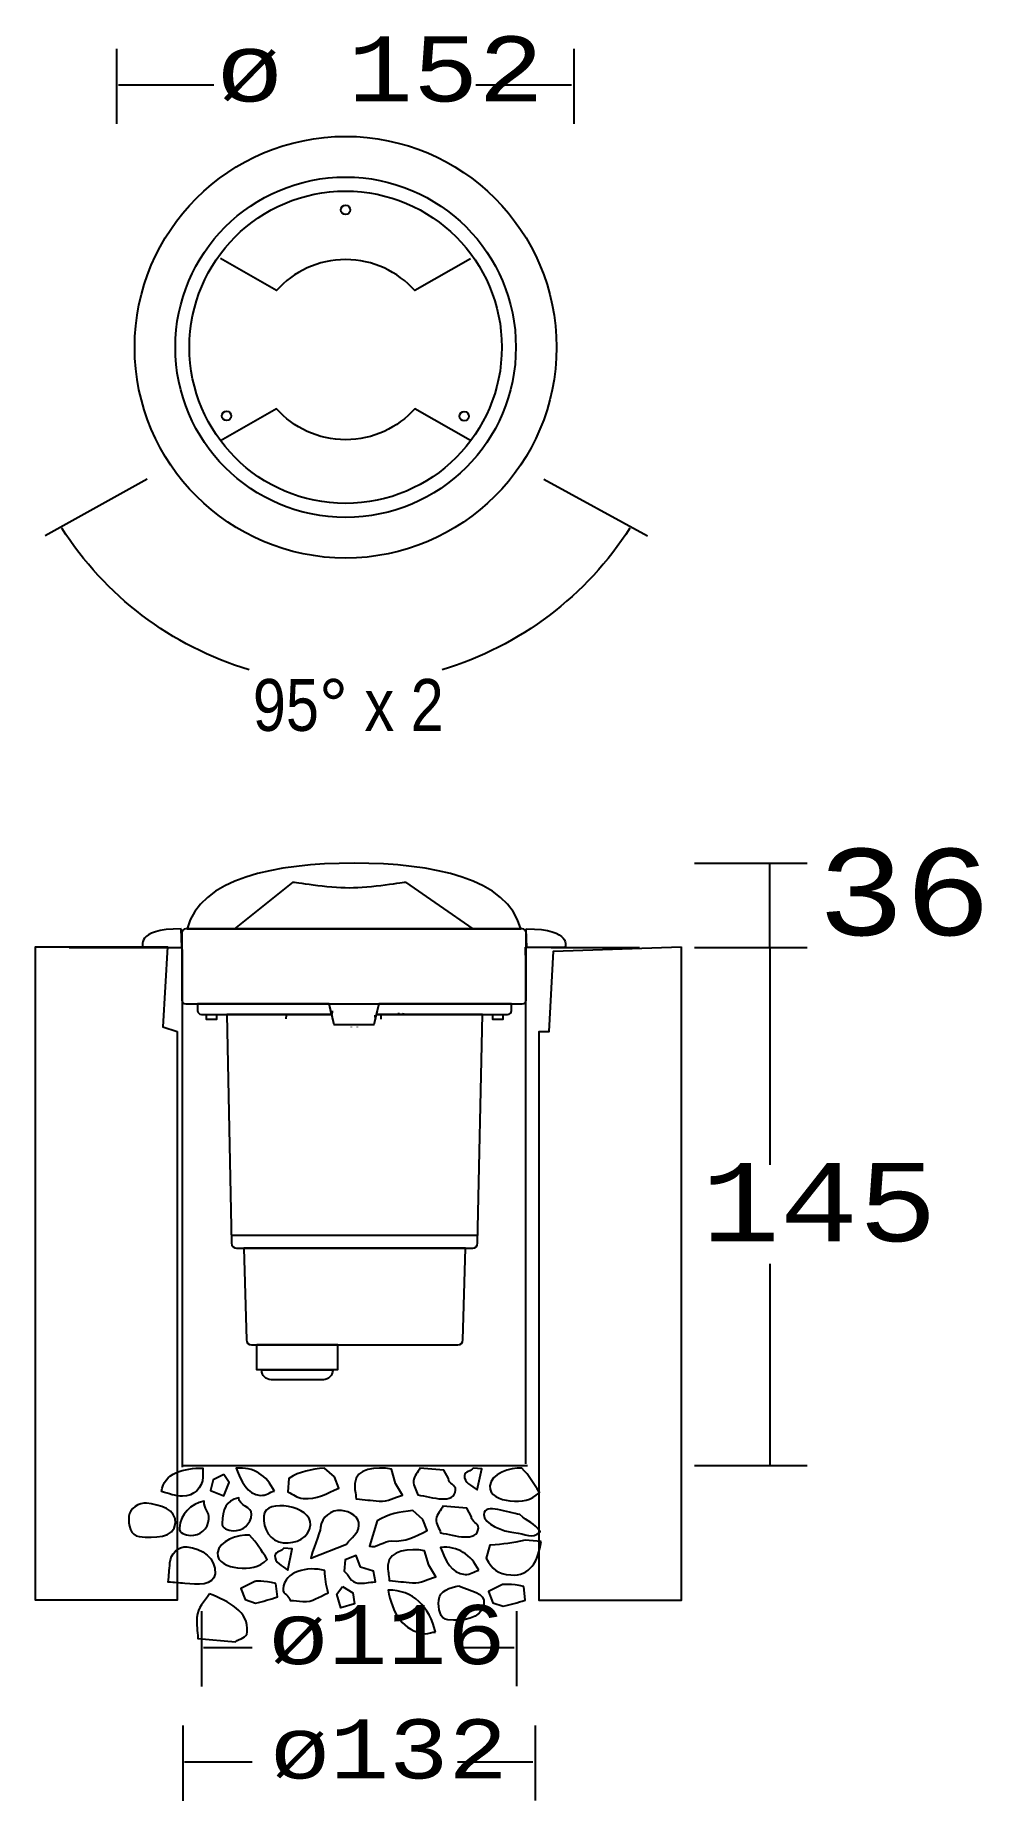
# Model space of a CAD drawing. Extents: x 37 to 162, y 36 to 270.
import ezdxf

# ---------------------------------------------------------------- set-up
doc = ezdxf.new("R2010")
doc.units = 0
doc.layers.add('LIVELLO_1', color=160, linetype='Continuous')
doc.styles.add('STD', font='txt')

# ---------------------------------------------------------------- blocks, each defined once
blk = doc.blocks.new('AI9-BLK5')
at = {"layer": 'LIVELLO_1', "color": 7}
for points in [[(-14.68, 10.47), (-16.09, 9.76), (-16.44, 8.34), (-14.68, 7.63), (-13.97, 9.41)], [(1.01, -4.35), (2.36, -5.18), (2.59, -6.63), (0.77, -7.18), (0.22, -5.35)]]:
    blk.add_lwpolyline(points, close=True, dxfattribs=at)
for points, knots in [([(-22.9, 8.21), (-21.87, 7.9), (-21.2, 7.59), (-20.13, 7.59), (-18.69, 7.59), (-17.46, 8.68), (-17.46, 10.12), (-17.46, 10.58), (-17.51, 10.84), (-17.46, 11.31), (-19.87, 11.31), (-22.69, 10.64), (-22.9, 8.21)], [0, 0, 0, 0, 1, 1, 1, 2, 2, 2, 3, 3, 3, 4, 4, 4, 4]), ([(-8.01, 8.25), (-8.64, 8.13), (-9.13, 7.64), (-9.83, 7.7), (-11.67, 7.86), (-12.41, 9.53), (-13.05, 11.28), (-10.82, 11.52), (-8.98, 10.29), (-8.01, 8.25)], [0, 0, 0, 0, 1, 1, 1, 2, 2, 2, 3, 3, 3, 3]), ([(-0.07, 10.13), (-0.07, 10.13), (0.51, 8.65), (0.51, 8.65), (-1.14, 7.9), (-2.36, 7.12), (-4.21, 7.29), (-5.08, 7.36), (-5.49, 7.84), (-6.25, 8.18), (-6.25, 8.18), (-6.1, 9.94), (-6.1, 9.94), (-4.6, 10.88), (-3.17, 11.11), (-1.38, 11.31), (-1.38, 11.31), (-0.07, 10.13), (-0.07, 10.13)], [0, 0, 0, 0, 1, 1, 1, 2, 2, 2, 3, 3, 3, 4, 4, 4, 5, 5, 5, 6, 6, 6, 6]), ([(8, 9.25), (8, 9.25), (8.93, 7.74), (8.93, 7.74), (7.75, 7.4), (7.08, 6.84), (5.85, 6.95), (4.62, 7.05), (4.01, 7.11), (2.78, 7.22), (2.76, 8.02), (2.54, 8.48), (2.61, 9.28), (2.78, 11.31), (5.45, 11.52), (7.46, 11.17), (7.46, 11.17), (8, 9.25), (8, 9.25)], [0, 0, 0, 0, 1, 1, 1, 2, 2, 2, 3, 3, 3, 4, 4, 4, 5, 5, 5, 6, 6, 6, 6]), ([(14.99, 9.91), (14.93, 9.2), (15.99, 9.11), (15.92, 8.4), (15.76, 6.46), (12.83, 7.43), (10.92, 7.77), (10.8, 8.41), (10.31, 8.9), (10.37, 9.6), (10.43, 10.31), (10.99, 10.7), (11.22, 11.31), (11.22, 11.31), (14.39, 11.03), (14.39, 11.03), (14.39, 11.03), (14.99, 9.91), (14.99, 9.91)], [0, 0, 0, 0, 1, 1, 1, 2, 2, 2, 3, 3, 3, 4, 4, 4, 5, 5, 5, 6, 6, 6, 6]), ([(18.24, 11.31), (18.24, 11.31), (19.38, 11.21), (19.38, 11.21), (19.38, 11.21), (18.79, 8.41), (18.79, 8.41), (18.04, 9.01), (17.01, 9.37), (17.1, 10.34), (17.14, 10.87), (18.03, 10.88), (18.24, 11.31)], [0, 0, 0, 0, 1, 1, 1, 2, 2, 2, 3, 3, 3, 4, 4, 4, 4]), ([(24.67, 11.3), (25.71, 10.22), (26.2, 9.35), (27.01, 8.08), (25.89, 6.99), (24.69, 6.84), (23.11, 6.98), (21.83, 7.09), (20.34, 7.69), (20.45, 8.97), (20.58, 10.52), (23.13, 11.43), (24.67, 11.3)], [0, 0, 0, 0, 1, 1, 1, 2, 2, 2, 3, 3, 3, 4, 4, 4, 4]), ([(-11.01, 5.2), (-11.12, 3.92), (-12.18, 2.92), (-13.46, 3.03), (-14.12, 3.09), (-14.98, 3.32), (-14.92, 3.99), (-14.76, 5.89), (-14.53, 7), (-12.7, 7.36), (-12.78, 6.43), (-10.93, 6.12), (-11.01, 5.2)], [0, 0, 0, 0, 1, 1, 1, 2, 2, 2, 3, 3, 3, 4, 4, 4, 4]), ([(-3.24, 3.8), (-3.38, 2.11), (-5.16, 1.28), (-6.84, 1.42), (-8.53, 1.57), (-9.56, 3.27), (-9.42, 4.97), (-9.2, 7.43), (-3.02, 6.27), (-3.24, 3.8)], [0, 0, 0, 0, 1, 1, 1, 2, 2, 2, 3, 3, 3, 3]), ([(-24.91, 6.67), (-23.13, 6.47), (-20.92, 5.81), (-21.07, 4.01), (-21.25, 2), (-23.87, 2.08), (-25.86, 2.25), (-27.04, 2.36), (-27.32, 3.78), (-27.22, 4.96), (-27.14, 5.89), (-25.83, 6.81), (-24.91, 6.67)], [0, 0, 0, 0, 1, 1, 1, 2, 2, 2, 3, 3, 3, 4, 4, 4, 4]), ([(-16.65, 4.57), (-16.76, 3.29), (-17.83, 2.29), (-19.1, 2.41), (-19.77, 2.47), (-20.62, 2.7), (-20.56, 3.36), (-20.4, 5.27), (-19.1, 6.55), (-17.27, 6.91), (-17.35, 5.98), (-16.57, 5.5), (-16.65, 4.57)], [0, 0, 0, 0, 1, 1, 1, 2, 2, 2, 3, 3, 3, 4, 4, 4, 4]), ([(3.16, 3.7), (3.06, 2.55), (2.14, 2.19), (1.53, 1.26), (1.53, 1.26), (-3.18, -0.62), (-3.18, -0.62), (-3.12, 0.09), (-1.97, 2.73), (-1.91, 3.44), (-1.78, 4.85), (-0.55, 5.81), (0.86, 5.69), (2, 5.59), (3.26, 4.85), (3.16, 3.7)], [0, 0, 0, 0, 1, 1, 1, 2, 2, 2, 3, 3, 3, 4, 4, 4, 5, 5, 5, 5]), ([(11.61, 4.51), (11.61, 4.51), (12.19, 3.04), (12.19, 3.04), (10.53, 2.29), (9.31, 1.51), (7.47, 1.67), (6.59, 1.75), (5.32, 0.65), (4.55, 0.98), (4.55, 0.98), (5.58, 4.33), (5.58, 4.33), (7.07, 5.27), (8.51, 5.5), (10.3, 5.7), (10.3, 5.7), (11.61, 4.51), (11.61, 4.51)], [0, 0, 0, 0, 1, 1, 1, 2, 2, 2, 3, 3, 3, 4, 4, 4, 5, 5, 5, 6, 6, 6, 6]), ([(18.01, 4.88), (17.95, 4.17), (19, 4.08), (18.94, 3.37), (18.77, 1.43), (15.84, 2.4), (13.93, 2.75), (13.81, 3.38), (13.32, 3.87), (13.38, 4.57), (13.44, 5.28), (14.01, 5.68), (14.23, 6.28), (14.23, 6.28), (17.4, 6), (17.4, 6), (17.4, 6), (18.01, 4.88), (18.01, 4.88)], [0, 0, 0, 0, 1, 1, 1, 2, 2, 2, 3, 3, 3, 4, 4, 4, 5, 5, 5, 6, 6, 6, 6]), ([(24.42, 5.19), (25.45, 4.11), (26.29, 4.15), (27.11, 2.89), (25.98, 1.8), (25.21, 2.65), (23.62, 2.79), (22.35, 2.9), (19.53, 3.9), (19.64, 5.19), (19.78, 6.73), (22.88, 5.32), (24.42, 5.19)], [0, 0, 0, 0, 1, 1, 1, 2, 2, 2, 3, 3, 3, 4, 4, 4, 4]), ([(-11.3, 2.44), (-10.26, 1.37), (-9.77, 0.5), (-8.95, -0.77), (-10.08, -1.86), (-11.27, -2.02), (-12.86, -1.88), (-14.13, -1.76), (-15.63, -1.17), (-15.51, 0.12), (-15.38, 1.66), (-12.83, 2.58), (-11.3, 2.44)], [0, 0, 0, 0, 1, 1, 1, 2, 2, 2, 3, 3, 3, 4, 4, 4, 4]), ([(-19.56, 0.89), (-20.74, 1), (-21.71, -0.06), (-21.81, -1.24), (-21.89, -2.22), (-21.94, -2.78), (-22.03, -3.76), (-21.16, -3.84), (-20.7, -3.88), (-19.83, -3.95), (-18.2, -4.1), (-16, -4.29), (-15.85, -2.65), (-15.68, -0.64), (-17.57, 0.72), (-19.56, 0.89)], [0, 0, 0, 0, 1, 1, 1, 2, 2, 2, 3, 3, 3, 4, 4, 4, 5, 5, 5, 5]), ([(-6.78, 0.73), (-6.78, 0.73), (-5.64, 0.63), (-5.64, 0.63), (-5.64, 0.63), (-6.24, -2.17), (-6.24, -2.17), (-6.98, -1.57), (-8.01, -1.21), (-7.93, -0.24), (-7.88, 0.29), (-6.99, 0.3), (-6.78, 0.73)], [0, 0, 0, 0, 1, 1, 1, 2, 2, 2, 3, 3, 3, 4, 4, 4, 4]), ([(12.38, -1.54), (12.38, -1.54), (13.31, -3.05), (13.31, -3.05), (12.14, -3.39), (11.47, -3.95), (10.24, -3.84), (9.01, -3.74), (8.39, -3.68), (7.16, -3.57), (7.15, -2.77), (6.92, -2.31), (6.99, -1.51), (7.17, 0.52), (9.84, 0.73), (11.84, 0.38), (11.84, 0.38), (12.38, -1.54), (12.38, -1.54)], [0, 0, 0, 0, 1, 1, 1, 2, 2, 2, 3, 3, 3, 4, 4, 4, 5, 5, 5, 6, 6, 6, 6]), ([(18.98, -2.2), (18.35, -2.33), (17.87, -2.82), (17.17, -2.75), (15.32, -2.59), (14.58, -0.93), (13.94, 0.82), (16.17, 1.07), (18.01, -0.16), (18.98, -2.2)], [0, 0, 0, 0, 1, 1, 1, 2, 2, 2, 3, 3, 3, 3]), ([(27.24, 1.59), (26.83, -0.95), (25.77, -3.05), (23.22, -2.82), (21.47, -2.67), (20.81, -2.12), (19.96, -0.62), (19.96, -0.62), (20.47, 1.12), (20.47, 1.12), (22.34, 1.22), (23.32, 1.4), (25.13, 1.78), (25.13, 1.78), (27.24, 1.59), (27.24, 1.59)], [0, 0, 0, 0, 1, 1, 1, 2, 2, 2, 3, 3, 3, 4, 4, 4, 5, 5, 5, 5]), ([(-1.34, -2.22), (-1.35, -3.38), (-1.15, -4.11), (-0.89, -5.2), (-2.26, -5.7), (-2.85, -6.45), (-4.26, -6.32), (-4.87, -6.27), (-5.31, -6.23), (-5.93, -6.18), (-5.96, -5.55), (-6.92, -5.38), (-6.86, -4.67), (-6.65, -2.29), (-3.68, -1.66), (-1.34, -2.22)], [0, 0, 0, 0, 1, 1, 1, 2, 2, 2, 3, 3, 3, 4, 4, 4, 5, 5, 5, 5]), ([(3.38, -1.8), (3.38, -1.8), (5.1, -2.31), (5.1, -2.31), (5.1, -2.31), (5.33, -3.75), (5.33, -3.75), (4.45, -3.76), (3.9, -3.98), (3.02, -3.9), (2.05, -3.82), (1.87, -2.82), (1.21, -2.32), (1.21, -2.32), (1.34, -0.82), (1.34, -0.82), (1.34, -0.82), (2.8, -0.24), (2.8, -0.24), (2.8, -0.24), (3.38, -1.8), (3.38, -1.8)], [0, 0, 0, 0, 1, 1, 1, 2, 2, 2, 3, 3, 3, 4, 4, 4, 5, 5, 5, 6, 6, 6, 7, 7, 7, 7]), ([(-7.8, -3.93), (-7.8, -3.93), (-7.6, -5.73), (-7.6, -5.73), (-8.69, -6.08), (-9.42, -6.28), (-10.5, -6.54), (-10.5, -6.54), (-11.87, -6.06), (-11.87, -6.06), (-11.87, -6.06), (-12.45, -4.59), (-12.45, -4.59), (-12.45, -4.59), (-10.61, -3.68), (-10.61, -3.68), (-10.61, -3.68), (-9.44, -3.52), (-7.8, -3.93)], [0, 0, 0, 0, 1, 1, 1, 2, 2, 2, 3, 3, 3, 4, 4, 4, 5, 5, 5, 6, 6, 6, 6]), ([(16.35, -4.26), (15.18, -4.43), (13.81, -4.93), (13.7, -6.16), (13.61, -7.22), (13.84, -8.67), (14.89, -8.76), (16.91, -8.94), (19.23, -8.7), (19.67, -6.69), (19.99, -5.11), (17.71, -4.91), (16.35, -4.26)], [0, 0, 0, 0, 1, 1, 1, 2, 2, 2, 3, 3, 3, 4, 4, 4, 4]), ([(24.93, -4.35), (24.93, -4.35), (25.12, -6.15), (25.12, -6.15), (24.03, -6.5), (23.31, -6.7), (22.22, -6.96), (22.22, -6.96), (20.85, -6.49), (20.85, -6.49), (20.85, -6.49), (20.27, -5.01), (20.27, -5.01), (20.27, -5.01), (22.12, -4.1), (22.12, -4.1), (22.12, -4.1), (23.28, -3.94), (24.93, -4.35)], [0, 0, 0, 0, 1, 1, 1, 2, 2, 2, 3, 3, 3, 4, 4, 4, 5, 5, 5, 6, 6, 6, 6]), ([(-16.56, -5.3), (-14.08, -6.32), (-11.36, -7.62), (-11.6, -10.37), (-11.67, -11.16), (-12.56, -11.17), (-13.13, -11.65), (-13.13, -11.65), (-18.13, -11.21), (-18.13, -11.21), (-18.13, -10.14), (-18.34, -9.5), (-18.25, -8.44), (-18.12, -7.03), (-17.27, -6.39), (-16.56, -5.3)], [0, 0, 0, 0, 1, 1, 1, 2, 2, 2, 3, 3, 3, 4, 4, 4, 5, 5, 5, 5]), ([(13.26, -10.36), (12.74, -10.31), (12.44, -10.65), (11.92, -10.6), (9.02, -10.35), (7.48, -7.72), (7.02, -4.82), (10.3, -4.76), (12.49, -7.09), (13.26, -10.36)], [0, 0, 0, 0, 1, 1, 1, 2, 2, 2, 3, 3, 3, 3])]:
    blk.add_open_spline(points, degree=3, knots=knots, dxfattribs=at)
blk = doc.blocks.new('AI9-BLK2')
at = {"layer": 'LIVELLO_1', "color": 7}
for points in [[(-23.840922, 32.027072), (-23.843161, -43.148012), (-42.581897, -43.143534), (-42.581897, 43.199172), (-25.146441, 43.199172), (-25.73917, 32.619973)], [(42.714016, 43.199172), (42.714016, -43.187975), (23.973041, -43.167994), (23.973041, 32.027072), (25.27856, 32.027072), (25.871289, 42.608683)]]:
    blk.add_lwpolyline(points, close=True, dxfattribs=at)
blk = doc.blocks.new('AI9-BLK1')
at = {"layer": 'LIVELLO_1', "color": 7}
for p, q in [((-50.03, 104.76), (-50.03, 114.68)), ((10.37, 104.77), (10.37, 114.69)), ((-37.22, 109.86), (-49.84, 109.86)), ((10.02, 109.86), (-2.64, 109.86)), ((-46.03, 57.81), (-59.51, 50.32)), ((6.37, 57.81), (20.05, 50.32)), ((26.27, 7.07), (41.15, 7.07)), ((36.19, -4.09), (36.19, 7.07)), ((-56.35, -4.09), (-44.67, -4.09)), ((-41.4, -4.33), (-41.4, -72.72)), ((3.92, -4.15), (3.92, -72.28)), ((3.92, -4.56), (3.92, -65.9)), ((3.94, -5.08), (3.94, -4.04)), ((7.31, -4.09), (18.99, -4.09)), ((26.27, -4.09), (41.15, -4.09)), ((36.19, -4.09), (36.19, -32.81)), ((-27.7, -13.01), (-27.73, -13.49)), ((-15.91, -13.31), (-15.91, -13.02)), ((-15.18, -13.03), (-15.18, -13.53)), ((-12.78, -12.98), (-12.78, -12.72)), ((-12.24, -12.75), (-12.26, -12.97)), ((-19.04, -14.61), (-19.04, -14.55)), ((-18.31, -14.55), (-18.31, -14.61)), ((-34.87, -42.07), (-2.44, -42.07)), ((36.19, -45.89), (36.19, -72.53)), ((-41.31, -72.5), (4.1, -72.5)), ((4.1, -72.5), (4.18, -72.5)), ((26.27, -72.5), (41.15, -72.5)), ((-38.8, -101.7), (-38.8, -91.78)), ((2.77, -101.69), (2.77, -91.78)), ((-32.19, -96.6), (-38.61, -96.6)), ((2.42, -96.6), (-5.05, -96.6)), ((-41.28, -116.81), (-41.28, -106.89)), ((5.25, -116.8), (5.25, -106.88)), ((-32.19, -111.71), (-41.09, -111.71)), ((4.9, -111.71), (-5.05, -111.71))]:
    blk.add_line(p, q, dxfattribs=at)
for points in [[(-22.01, -11.52), (-15.45, -11.52), (-16.11, -14.31), (-21.35, -14.31)], [(-21.99, -11.52), (-15.45, -11.52), (-16.11, -14.3), (-21.34, -14.3)], [(-38.21, -12.92), (-36.9, -12.92), (-36.9, -13.58), (-38.21, -13.58)], [(-0.39, -12.92), (0.92, -12.92), (0.92, -13.58), (-0.39, -13.58)], [(-31.54, -56.53), (-20.91, -56.53), (-20.91, -59.86), (-31.54, -59.86)]]:
    blk.add_lwpolyline(points, close=True, dxfattribs=at)
for centre, radius in [((-19.83, 75.24), 27.86), ((-19.83, 75.24), 22.49), ((-19.83, 75.24), 20.63), ((-19.83, 93.39), 0.619), ((-35.56, 66.17), 0.62), ((-4.16, 66.13), 0.619)]:
    blk.add_circle(centre, radius, dxfattribs=at)
for points, knots in [([(-3.33, 86.92), (-3.33, 86.92), (-10.7, 82.73), (-10.7, 82.73), (-12.94, 85.24), (-16.2, 86.82), (-19.83, 86.82), (-23.46, 86.82), (-26.71, 85.24), (-28.95, 82.74), (-28.95, 82.74), (-36.36, 86.95), (-36.36, 86.95)], [0, 0, 0, 0, 1, 1, 1, 2, 2, 2, 3, 3, 3, 4, 4, 4, 4]), ([(-3.33, 62.92), (-3.33, 62.92), (-10.7, 67.11), (-10.7, 67.11), (-12.94, 64.6), (-16.2, 63.02), (-19.83, 63.02), (-23.46, 63.02), (-26.71, 64.6), (-28.95, 67.1), (-28.95, 67.1), (-36.36, 62.89), (-36.36, 62.89)], [0, 0, 0, 0, 1, 1, 1, 2, 2, 2, 3, 3, 3, 4, 4, 4, 4]), ([(-3.33, 62.92), (-3.33, 62.92), (-10.7, 67.11), (-10.7, 67.11), (-12.94, 64.6), (-16.2, 63.02), (-19.83, 63.02), (-23.46, 63.02), (-26.71, 64.6), (-28.95, 67.1), (-28.95, 67.1), (-36.36, 62.89), (-36.36, 62.89)], [0, 0, 0, 0, 1, 1, 1, 2, 2, 2, 3, 3, 3, 4, 4, 4, 4]), ([(-40.75, -1.62), (-39.08, 5.06), (-29.17, 7.06), (-18.72, 7.06), (-8.28, 7.06), (1.63, 5.06), (3.3, -1.62), (3.3, -1.62), (-40.75, -1.62), (-40.75, -1.62)], [0, 0, 0, 0, 1, 1, 1, 2, 2, 2, 3, 3, 3, 3]), ([(-34.45, -1.62), (-34.45, -1.62), (-26.78, 4.58), (-26.78, 4.58), (-26.78, 4.58), (-22.11, 3.83), (-19.34, 3.83), (-16.58, 3.83), (-11.9, 4.58), (-11.9, 4.58), (-11.9, 4.58), (-3.03, -1.62), (-3.03, -1.62)], [0, 0, 0, 0, 1, 1, 1, 2, 2, 2, 3, 3, 3, 4, 4, 4, 4]), ([(-41.54, -1.61), (-41.54, -1.61), (-41.48, -4.09), (-41.48, -4.09), (-41.48, -4.09), (-46.58, -4.09), (-46.58, -4.09), (-46.58, -4.09), (-47.77, -1.61), (-41.54, -1.61)], [0, 0, 0, 0, 1, 1, 1, 2, 2, 2, 3, 3, 3, 3]), ([(-40.95, -1.62), (-40.95, -1.62), (3.5, -1.62), (3.5, -1.62), (3.79, -1.62), (4.03, -1.86), (4.03, -2.15), (4.03, -2.15), (4.03, -10.99), (4.03, -10.99), (4.03, -11.28), (3.79, -11.52), (3.5, -11.52), (3.5, -11.52), (-40.95, -11.52), (-40.95, -11.52), (-41.24, -11.52), (-41.48, -11.28), (-41.48, -10.99), (-41.48, -10.99), (-41.48, -2.15), (-41.48, -2.15), (-41.48, -1.86), (-41.24, -1.62), (-40.95, -1.62)], [0, 0, 0, 0, 1, 1, 1, 2, 2, 2, 3, 3, 3, 4, 4, 4, 5, 5, 5, 6, 6, 6, 7, 7, 7, 8, 8, 8, 8]), ([(4.03, -1.61), (4.03, -1.61), (4.1, -4.09), (4.1, -4.09), (4.1, -4.09), (9.13, -4.09), (9.13, -4.09), (9.13, -4.09), (10.26, -1.61), (4.03, -1.61)], [0, 0, 0, 0, 1, 1, 1, 2, 2, 2, 3, 3, 3, 3]), ([(-38.87, -12.92), (-39.16, -12.92), (-39.39, -12.69), (-39.39, -12.4), (-39.39, -12.4), (-39.39, -11.52), (-39.39, -11.52), (-39.39, -11.52), (-22.01, -11.52), (-22.01, -11.52), (-22.01, -11.52), (-21.68, -12.92), (-21.68, -12.92), (-21.68, -12.92), (-38.87, -12.92), (-38.87, -12.92)], [0, 0, 0, 0, 1, 1, 1, 2, 2, 2, 3, 3, 3, 4, 4, 4, 5, 5, 5, 5]), ([(-15.45, -11.52), (-15.45, -11.52), (2.1, -11.52), (2.1, -11.52), (2.1, -11.52), (2.1, -12.4), (2.1, -12.4), (2.1, -12.69), (1.86, -12.92), (1.57, -12.92), (1.57, -12.92), (-15.79, -12.92), (-15.79, -12.92), (-15.79, -12.92), (-15.45, -11.52), (-15.45, -11.52)], [0, 0, 0, 0, 1, 1, 1, 2, 2, 2, 3, 3, 3, 4, 4, 4, 5, 5, 5, 5]), ([(-8.92, -12.92), (-8.92, -12.92), (-1.74, -12.92), (-1.74, -12.92), (-1.74, -12.92), (-2.39, -43.16), (-2.39, -43.16), (-2.39, -43.52), (-2.68, -43.81), (-3.04, -43.81), (-3.04, -43.81), (-34.23, -43.81), (-34.23, -43.81), (-34.59, -43.81), (-34.89, -43.52), (-34.89, -43.16), (-34.89, -43.16), (-35.54, -12.92), (-35.54, -12.92), (-35.54, -12.92), (-28.43, -12.92), (-28.43, -12.92), (-28.43, -12.92), (-21.66, -12.92), (-21.66, -12.92), (-21.66, -12.92), (-21.34, -14.3), (-21.34, -14.3), (-21.34, -14.3), (-16.11, -14.3), (-16.11, -14.3), (-16.11, -14.3), (-15.78, -12.92), (-15.78, -12.92), (-15.78, -12.92), (-8.92, -12.92), (-8.92, -12.92)], [0, 0, 0, 0, 1, 1, 1, 2, 2, 2, 3, 3, 3, 4, 4, 4, 5, 5, 5, 6, 6, 6, 7, 7, 7, 8, 8, 8, 9, 9, 9, 10, 10, 10, 11, 11, 11, 12, 12, 12, 12]), ([(-3.99, -43.81), (-3.99, -43.81), (-4.35, -55.92), (-4.35, -55.92), (-4.35, -56.28), (-4.64, -56.57), (-5.01, -56.57), (-5.01, -56.57), (-32.27, -56.57), (-32.27, -56.57), (-32.63, -56.57), (-32.93, -56.28), (-32.93, -55.92), (-32.93, -55.92), (-33.28, -43.81), (-33.28, -43.81), (-33.28, -43.81), (-3.99, -43.81), (-3.99, -43.81)], [0, 0, 0, 0, 1, 1, 1, 2, 2, 2, 3, 3, 3, 4, 4, 4, 5, 5, 5, 6, 6, 6, 6]), ([(-30.91, -59.86), (-30.91, -59.86), (-30.91, -59.95), (-30.91, -59.95), (-30.91, -60.63), (-30.36, -61.18), (-29.68, -61.18), (-29.68, -61.18), (-22.76, -61.18), (-22.76, -61.18), (-22.09, -61.18), (-21.54, -60.63), (-21.54, -59.95), (-21.54, -59.95), (-21.54, -59.86), (-21.54, -59.86), (-21.54, -59.86), (-30.91, -59.86), (-30.91, -59.86)], [0, 0, 0, 0, 1, 1, 1, 2, 2, 2, 3, 3, 3, 4, 4, 4, 5, 5, 5, 6, 6, 6, 6])]:
    blk.add_open_spline(points, degree=3, knots=knots, dxfattribs=at)
for points in [[(-32.57, 32.63), (-42.89, 35.71), (-51.64, 42.44), (-57.32, 51.33)], [(17.72, 51.33), (12.04, 42.45), (3.24, 35.71), (-7.09, 32.63)], [(-21.61, -12.42), (-21.63, -12.77), (-21.65, -12.97), (-21.68, -12.97)]]:
    blk.add_open_spline(points, degree=3, dxfattribs=at)
for name, p in [('AI9-BLK2', (-18.23, -47.18)), ('AI9-BLK5', (-21.23, -84.16))]:
    blk.add_blockref(name, p, dxfattribs=at)
at = {"layer": 'LIVELLO_1', "color": 7, "attachment_point": 1, "style": 'STD'}
for s, insert, char_height in [('\\fCourier|b0|i0;\\H8.6032;\\C7;ø 152', (-36.79, 116.32), 8.6032), ('\\fArial Narrow|b0|i0;\\H6.8510;\\C7;95° x 2', (-32.08, 31.4), 6.851), ('\\fCourier|b0|i0;\\H11.4355;\\C7;36', (42.51, 8.98), 11.4355), ('\\fCourier|b0|i0;\\H10.3576;\\C7;145', (27.15, -32.53), 10.3576), ('\\fCourier|b0|i0;\\H7.8102;\\C7;ø116', (-29.98, -90.95), 7.8102), ('\\fCourier|b0|i0;\\H7.8102;\\C7;ø132', (-29.75, -106.06), 7.8102)]:
    blk.add_mtext(s, dxfattribs=dict(at, insert=insert, char_height=char_height))

msp = doc.modelspace()

# ---------------------------------------------------------------- block references
at = {"layer": 'LIVELLO_1', "color": 7}
msp.add_blockref('AI9-BLK1', (97.706698, 153.206583), dxfattribs=at)

doc.saveas('drawing.dxf')
